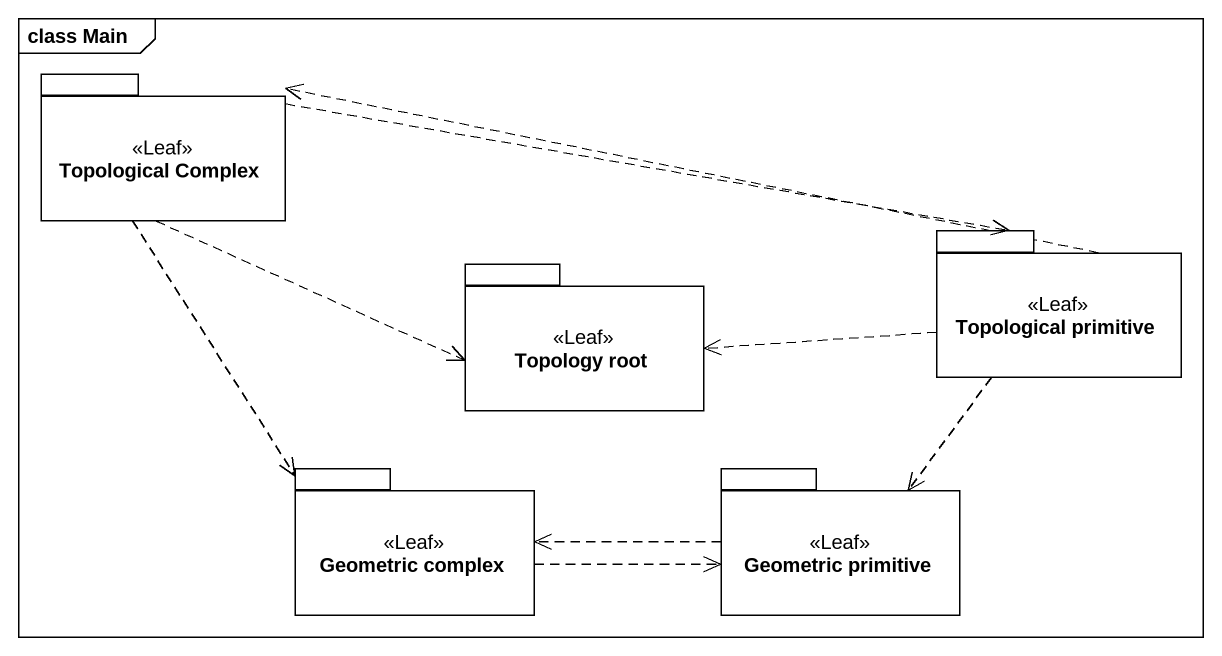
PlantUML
@startuml
mainframe class Main
package "Topological Complex" as Topological_Complex <<Leaf>> {
}
package "Topological primitive" as Topological_primitive <<Leaf>> {
}
package "Topology root" as Topology_root <<Leaf>> {
}
package "Geometric complex" as Geometric_complex <<Leaf>> {
}
package "Geometric primitive" as Geometric_primitive <<Leaf>> {
}
Topological_Complex .right.> Topological_primitive
Topological_Complex .right.> Topology_root
Topological_Complex ..> Geometric_complex
Topological_primitive .left.> Topological_Complex
Topological_primitive .left.> Topology_root
Topological_primitive ..> Geometric_primitive
Geometric_complex .right.> Geometric_primitive
Geometric_primitive .left.> Geometric_complex
@enduml
